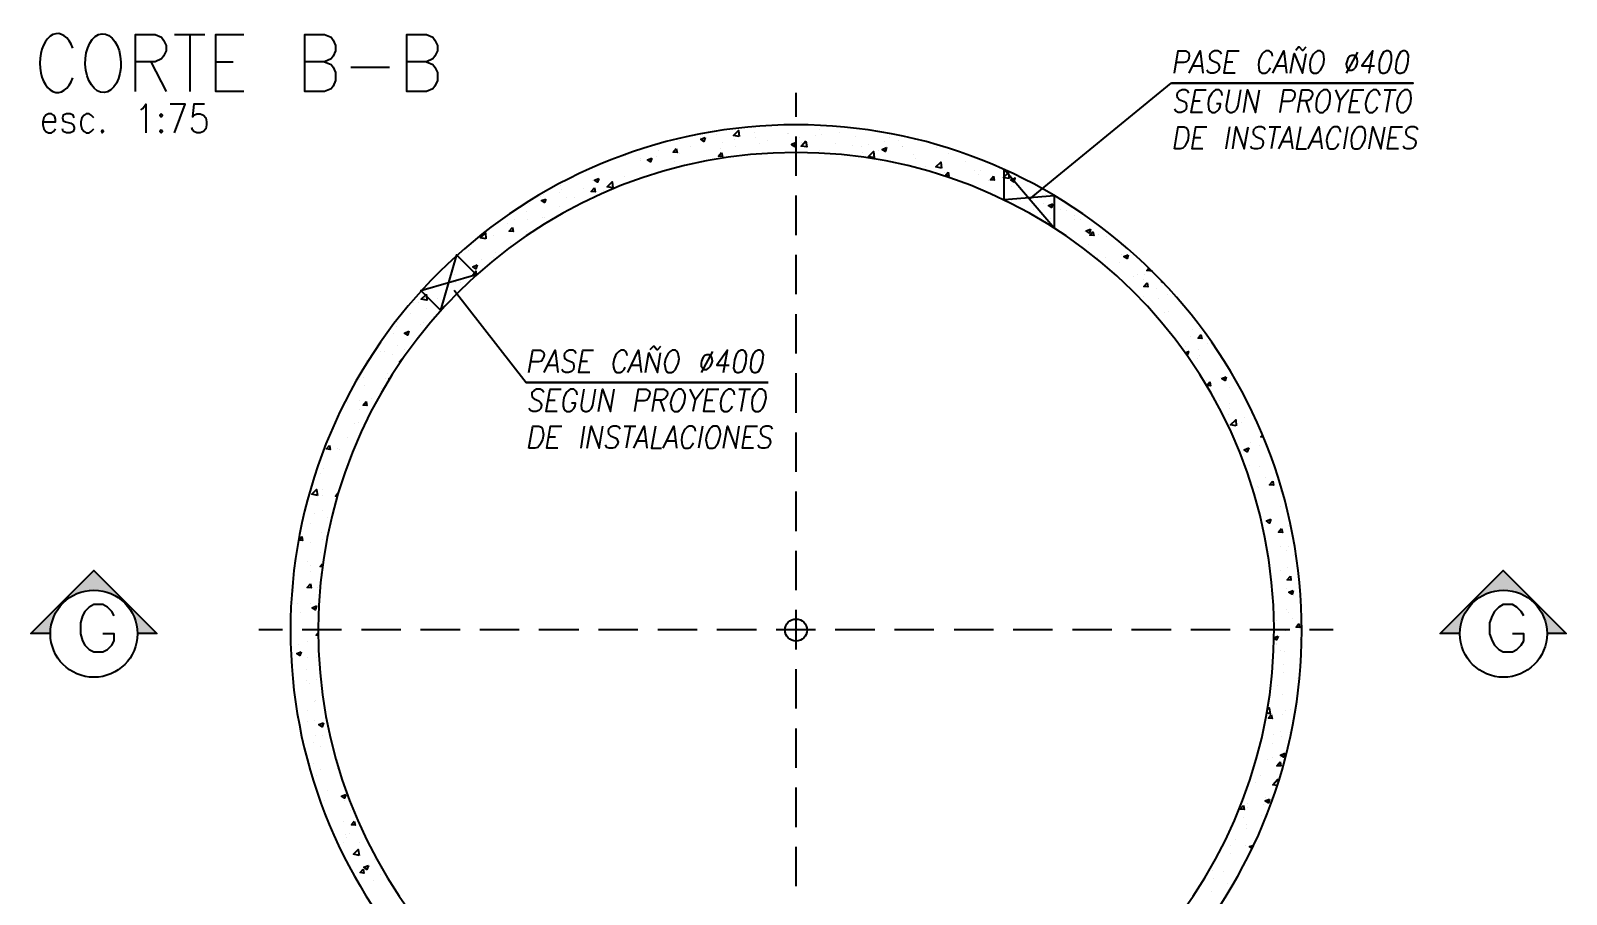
# Model space of a CAD drawing. Extents: x 93 to 1928, y 79 to 574.
# Drawn here: x 1224.5 to 1345.9, y 355.5 to 423.8 of the extents above; entities that cross this region are included whole.
import ezdxf

# ---------------------------------------------------------------- set-up
doc = ezdxf.new("R2010")
doc.units = 0
doc.header["$MEASUREMENT"] = 0
for name, color, linetype in [('Cotas', 1, 'Continuous'), ('PDF2_00-COTAS-PARCIALES', 4, 'Continuous'), ('PDF2_auxiliar', 1, 'Continuous'), ('PDF2_CORTES', 6, 'Continuous'), ('PDF2_HATCH', 1, 'Continuous'), ('PDF2_LINEAS-POS-ARMADURA', 3, 'Continuous')]:
    doc.layers.add(name, color=color, linetype=linetype)
doc.styles.add('ROMANS', font='ROMANS.SHX', dxfattribs={"width": 0.85})
doc.dimstyles.new('1.10', dxfattribs={"dimtxt": 3, "dimasz": 2.5, "dimexe": 0.18, "dimexo": 0.0625, "dimgap": 0.85, "dimtad": 1, "dimlfac": 0.1, "dimzin": 0, "dimdsep": 46, "dimtxsty": 'ROMANS', "dimblk": 'ARCHTICK', "dimcen": 0.09, "dimclrd": 256, "dimclre": 256, "dimclrt": 2, "dimadec": 0, "dimazin": 0, "dimtfac": 1, "dimtofl": 0, "dimtmove": 0, "dimatfit": 3, "dimfxl": 15, "dimfxlon": 1, "dimtolj": 1, "dimtzin": 0, "dimarcsym": 0})

# ---------------------------------------------------------------- blocks, each defined once
blk = doc.blocks.new('_ArchTick')
at = {"color": 0, "linetype": 'ByBlock', "const_width": 0.15}
blk.add_lwpolyline([(-0.5, -0.5), (0.5, 0.5)], dxfattribs=at)
blk = doc.blocks.new('*D86')
at = {"layer": 'Cotas', "lineweight": -2, "transparency": 16777216}
for p, q in [((1245.55, 340.35), (1245.49, 325.17)), ((1321.13, 340.03), (1321.06, 324.85)), ((1245.49, 325.35), (1321.06, 325.03))]:
    blk.add_line(p, q, dxfattribs=at)
at = {"layer": 'Defpoints', "color": 0, "transparency": 16777216}
for p in [(1245.7, 373.97), (1321.27, 373.65), (1321.06, 325.03)]:
    blk.add_point(p, dxfattribs=at)
at = {"layer": 'Cotas', "lineweight": -2, "transparency": 16777216, "xscale": 2.5, "yscale": 2.5, "zscale": 2.5}
for p, rotation in [((1245.49, 325.35), 179.7552936723058), ((1321.06, 325.03), 359.7552936723058)]:
    blk.add_blockref('_ArchTick', p, dxfattribs=dict(at, rotation=rotation))
at = {"layer": 'Cotas', "color": 2, "transparency": 16777216, "insert": (1283.29, 327.54), "char_height": 3, "attachment_point": 5, "rotation": 359.7553, "style": 'ROMANS'}
blk.add_mtext('\\A1;ØINT 7.56', dxfattribs=at)
blk = doc.blocks.new('*D87')
at = {"layer": 'Cotas', "lineweight": -2, "transparency": 16777216}
for p, q in [((1243.32, 332.36), (1243.25, 317.18)), ((1323.29, 332.01), (1323.23, 316.83)), ((1243.25, 317.36), (1323.23, 317.01))]:
    blk.add_line(p, q, dxfattribs=at)
at = {"layer": 'Defpoints', "color": 0, "transparency": 16777216}
for p in [(1243.5, 373.98), (1323.47, 373.64), (1323.23, 317.01)]:
    blk.add_point(p, dxfattribs=at)
at = {"layer": 'Cotas', "lineweight": -2, "transparency": 16777216, "xscale": 2.5, "yscale": 2.5, "zscale": 2.5}
for p, rotation in [((1243.25, 317.36), 179.7552936723055), ((1323.23, 317.01), 359.7552936723055)]:
    blk.add_blockref('_ArchTick', p, dxfattribs=dict(at, rotation=rotation))
at = {"layer": 'Cotas', "color": 2, "transparency": 16777216, "insert": (1283.25, 319.54), "char_height": 3, "attachment_point": 5, "rotation": 359.7553, "style": 'ROMANS'}
blk.add_mtext('\\A1;ØEXT 8.00', dxfattribs=at)

msp = doc.modelspace()

# ---------------------------------------------------------------- hatches: boundary and pattern name
at = {"layer": 'PDF2_00-COTAS-PARCIALES', "transparency": 33554559}
for points in [[(1231.027, 379.527), (1229.44, 381.083), (1224.455, 376.098), (1226.01, 376.098), (1226.074, 376.733), (1226.233, 377.336), (1226.518, 377.908), (1226.899, 378.416), (1227.376, 378.828), (1227.915, 379.178), (1228.519, 379.4), (1229.122, 379.527), (1229.757, 379.527), (1230.392, 379.4), (1230.964, 379.178), (1231.503, 378.828), (1231.98, 378.416), (1232.361, 377.908), (1232.647, 377.336), (1232.837, 376.733), (1232.869, 376.098), (1234.425, 376.098), (1233.821, 376.733), (1233.186, 377.336), (1232.615, 377.908), (1232.139, 378.416), (1231.694, 378.828), (1231.376, 379.178), (1231.122, 379.4)], [(1345.906, 376.098), (1340.921, 381.083), (1339.333, 379.527), (1339.238, 379.4), (1335.936, 376.098), (1337.492, 376.098), (1337.555, 376.733), (1337.714, 377.336), (1338, 377.908), (1338.381, 378.416), (1338.857, 378.828), (1339.397, 379.178), (1339.968, 379.4), (1340.603, 379.527), (1341.238, 379.527), (1341.873, 379.4), (1342.445, 379.178), (1342.985, 378.828), (1343.461, 378.416), (1343.842, 377.908), (1344.128, 377.336), (1344.287, 376.733), (1344.35, 376.098)]]:
    msp.add_hatch(color=256, dxfattribs=at).paths.add_polyline_path(points)

# ---------------------------------------------------------------- linework, layer by layer
at = {"layer": 'PDF2_00-COTAS-PARCIALES', "color": 7, "lineweight": 25}
for points in [[(1232.742, 418.995), (1232.742, 423.504), (1234.298, 423.504), (1234.806, 423.281), (1234.964, 423.059), (1235.155, 422.646), (1235.155, 422.202), (1234.964, 421.789), (1234.806, 421.567), (1234.298, 421.344), (1232.742, 421.344)], [(1235.822, 423.504), (1238.235, 423.504)], [(1237.028, 423.504), (1237.028, 418.995)], [(1241.315, 418.995), (1239.092, 418.995), (1239.092, 423.504), (1241.315, 423.504)], [(1247.697, 421.344), (1248.205, 421.122), (1248.364, 420.932), (1248.554, 420.487), (1248.554, 419.852), (1248.364, 419.408), (1248.205, 419.217), (1247.697, 418.995), (1246.141, 418.995), (1246.141, 423.504), (1247.697, 423.504), (1248.205, 423.281), (1248.364, 423.059), (1248.554, 422.646), (1248.554, 422.202), (1248.364, 421.789), (1248.205, 421.567), (1247.697, 421.344), (1246.141, 421.344)], [(1255.762, 421.344), (1256.27, 421.122), (1256.429, 420.932), (1256.619, 420.487), (1256.619, 419.852), (1256.429, 419.408), (1256.27, 419.217), (1255.762, 418.995), (1254.206, 418.995), (1254.206, 423.504), (1255.762, 423.504), (1256.27, 423.281), (1256.429, 423.059), (1256.619, 422.646), (1256.619, 422.202), (1256.429, 421.789), (1256.27, 421.567), (1255.762, 421.344), (1254.206, 421.344)], [(1233.948, 421.344), (1235.155, 418.995)], [(1239.092, 421.344), (1240.458, 421.344)], [(1249.761, 420.932), (1252.841, 420.932)]]:
    msp.add_lwpolyline(points, dxfattribs=at)
at = {"layer": 'PDF2_00-COTAS-PARCIALES', "lineweight": 25}
for points in [[(1233.155, 417.534), (1233.313, 417.661), (1233.567, 417.979), (1233.567, 415.724)], [(1235.822, 415.724), (1236.679, 417.979), (1235.472, 417.979)], [(1238.203, 417.979), (1237.346, 417.979), (1237.251, 416.994), (1237.346, 417.121), (1237.6, 417.217), (1237.854, 417.217), (1238.108, 417.121), (1238.298, 416.899), (1238.362, 416.582), (1238.362, 416.359), (1238.298, 416.042), (1238.108, 415.82), (1237.854, 415.724), (1237.6, 415.724), (1237.346, 415.82), (1237.251, 415.947), (1237.187, 416.137)], [(1225.407, 416.582), (1226.423, 416.582), (1226.423, 416.804), (1226.36, 416.994), (1226.264, 417.121), (1226.106, 417.217), (1225.852, 417.217), (1225.661, 417.121), (1225.502, 416.899), (1225.407, 416.582), (1225.407, 416.359), (1225.502, 416.042), (1225.661, 415.82), (1225.852, 415.724), (1226.106, 415.724), (1226.264, 415.82), (1226.423, 416.042)], [(1227.884, 416.899), (1227.82, 417.121), (1227.566, 417.217), (1227.28, 417.217), (1227.026, 417.121), (1226.963, 416.899), (1227.026, 416.677), (1227.217, 416.582), (1227.63, 416.486), (1227.82, 416.359), (1227.884, 416.137), (1227.884, 416.042), (1227.82, 415.82), (1227.566, 415.724), (1227.28, 415.724), (1227.026, 415.82), (1226.963, 416.042)], [(1229.44, 416.899), (1229.249, 417.121), (1229.09, 417.217), (1228.836, 417.217), (1228.678, 417.121), (1228.487, 416.899), (1228.424, 416.582), (1228.424, 416.359), (1228.487, 416.042), (1228.678, 415.82), (1228.836, 415.724), (1229.09, 415.724), (1229.249, 415.82), (1229.44, 416.042)], [(1226.01, 376.098), (1224.455, 376.098), (1229.44, 381.083), (1234.425, 376.098), (1232.869, 376.098)], [(1337.492, 376.098), (1335.936, 376.098), (1340.921, 381.083), (1345.906, 376.098), (1344.35, 376.098)]]:
    msp.add_lwpolyline(points, dxfattribs=at)
for points in [[(1234.774, 417.217), (1234.679, 417.121), (1234.774, 416.994), (1234.869, 417.121)], [(1230.106, 415.947), (1230.043, 415.82), (1230.106, 415.724), (1230.202, 415.82)], [(1234.774, 415.947), (1234.679, 415.82), (1234.774, 415.724), (1234.869, 415.82)]]:
    msp.add_lwpolyline(points, close=True, dxfattribs=at)
at = {"layer": 'PDF2_00-COTAS-PARCIALES', "color": 6, "lineweight": 25}
for points in [[(1231.059, 377.495), (1230.868, 377.844), (1230.519, 378.193), (1230.17, 378.384), (1229.44, 378.384), (1229.09, 378.193), (1228.741, 377.844), (1228.551, 377.495), (1228.392, 376.955), (1228.392, 376.066), (1228.551, 375.526), (1228.741, 375.177), (1229.09, 374.828), (1229.44, 374.637), (1230.17, 374.637), (1230.519, 374.828), (1230.868, 375.177), (1231.059, 375.526), (1231.059, 376.066), (1230.17, 376.066)], [(1342.54, 377.495), (1342.35, 377.844), (1342, 378.193), (1341.651, 378.384), (1340.921, 378.384), (1340.572, 378.193), (1340.222, 377.844), (1340.032, 377.495), (1339.841, 376.955), (1339.841, 376.066), (1340.032, 375.526), (1340.222, 375.177), (1340.572, 374.828), (1340.921, 374.637), (1341.651, 374.637), (1342, 374.828), (1342.35, 375.177), (1342.54, 375.526), (1342.54, 376.066), (1341.651, 376.066)]]:
    msp.add_lwpolyline(points, dxfattribs=at)
at = {"layer": 'PDF2_00-COTAS-PARCIALES', "lineweight": 25}
for centre in [(1229.455, 376.082), (1340.937, 376.082)]:
    msp.add_circle(centre, 3.445, dxfattribs=at)
at = {"layer": 'PDF2_00-COTAS-PARCIALES', "color": 7, "lineweight": 25}
for centre, major_axis, ratio, start_param, end_param in [((1226.578, 421.245), (0.005, 2.332), 0.600742, 5.2437738, 10.4710899), ((1230.179, 421.238), (-0.045, 2.33), 0.603872, 0.2254441, 6.5086294)]:
    msp.add_ellipse(centre, major_axis=major_axis, ratio=ratio, start_param=start_param, end_param=end_param, dxfattribs=at)
at = {"layer": 'PDF2_auxiliar', "lineweight": 25}
for points in [[(1303.454, 410.485), (1314.662, 419.662), (1333.808, 419.662), (1314.694, 419.662)], [(1284.974, 418.899), (1284.974, 416.994)], [(1284.974, 415.439), (1284.974, 412.327)], [(1284.974, 410.771), (1284.974, 407.628)], [(1284.974, 406.072), (1284.974, 402.96)], [(1257.953, 403.277), (1263.636, 395.975)], [(1284.974, 401.372), (1284.974, 398.261)], [(1282.783, 395.975), (1263.636, 395.975), (1282.783, 395.975)], [(1284.974, 396.705), (1284.974, 393.561)], [(1284.974, 392.006), (1284.974, 388.894)], [(1284.974, 387.338), (1284.974, 384.195)], [(1284.974, 382.639), (1284.974, 379.527)], [(1284.974, 377.971), (1284.974, 374.828)], [(1244.363, 376.384), (1242.49, 376.384)], [(1249.031, 376.384), (1245.919, 376.384)], [(1253.73, 376.384), (1250.618, 376.384)], [(1258.429, 376.384), (1255.286, 376.384)], [(1263.097, 376.384), (1259.985, 376.384)], [(1267.796, 376.384), (1264.653, 376.384)], [(1272.464, 376.384), (1269.352, 376.384)], [(1277.163, 376.384), (1274.051, 376.384)], [(1281.862, 376.384), (1278.719, 376.384)], [(1286.53, 376.384), (1283.418, 376.384)], [(1291.229, 376.384), (1288.086, 376.384)], [(1295.897, 376.384), (1292.785, 376.384)], [(1300.596, 376.384), (1297.484, 376.384)], [(1305.263, 376.384), (1302.152, 376.384)], [(1309.963, 376.384), (1306.851, 376.384)], [(1314.662, 376.384), (1311.519, 376.384)], [(1319.33, 376.384), (1316.218, 376.384)], [(1324.029, 376.384), (1320.885, 376.384)], [(1327.458, 376.384), (1325.585, 376.384)], [(1284.974, 373.272), (1284.974, 370.16)], [(1284.974, 368.573), (1284.974, 365.461)], [(1284.974, 363.905), (1284.974, 360.762)], [(1284.974, 359.206), (1284.974, 356.094)]]:
    msp.add_lwpolyline(points, dxfattribs=at)
for points in [[(1305.422, 408.167), (1305.422, 410.739), (1301.453, 410.422), (1301.453, 412.835)], [(1256.873, 401.69), (1255.317, 403.246), (1259.699, 404.516), (1258.143, 406.072)]]:
    msp.add_lwpolyline(points, close=True, dxfattribs=at)
msp.add_circle((1284.99, 376.368), 0.873, dxfattribs=at)
at = {"layer": 'PDF2_CORTES', "lineweight": 25}
for radius, start, end in [(39.992, 280.80505, 259.19495), (37.801, 281.44226, 258.55774)]:
    msp.add_arc((1284.99, 376.368), radius, start, end, dxfattribs=at)
at = {"layer": 'PDF2_HATCH', "lineweight": 25}
for points in [[(1278.687, 415.597), (1278.687, 415.597)], [(1279.036, 415.883), (1279.036, 415.883)], [(1281.608, 416.105), (1281.608, 416.105)], [(1281.703, 415.788), (1281.703, 415.788)], [(1284.339, 415.693), (1284.339, 415.693)], [(1284.371, 415.661), (1284.371, 415.661)], [(1286.498, 415.502), (1286.498, 415.502)], [(1286.879, 416.01), (1286.879, 416.01)], [(1287.038, 415.566), (1287.038, 415.566)], [(1288.403, 415.756), (1288.403, 415.756)], [(1289.705, 415.439), (1289.705, 415.439)], [(1274.083, 414.295), (1274.083, 414.295)], [(1275.766, 415.089), (1275.766, 415.089)], [(1276.655, 414.645), (1276.655, 414.645)], [(1277.417, 415.343), (1277.417, 415.343)], [(1278.973, 414.486), (1278.973, 414.486)], [(1279.195, 414.962), (1279.195, 414.962)], [(1280.084, 415.216), (1280.084, 415.216)], [(1280.211, 414.676), (1280.211, 414.676)], [(1281.767, 415.343), (1281.767, 415.343)], [(1282.116, 414.899), (1282.116, 414.899)], [(1282.751, 415.121), (1282.751, 415.121)], [(1285.26, 415.343), (1285.26, 415.343)], [(1285.768, 415.057), (1285.831, 414.613), (1285.387, 414.676), (1285.768, 415.089)], [(1285.418, 414.994), (1285.418, 414.994)], [(1286.815, 414.327), (1286.815, 414.327)], [(1288.086, 414.899), (1288.086, 414.899)], [(1289.419, 414.708), (1289.419, 414.708)], [(1290.149, 414.613), (1290.149, 414.613)], [(1290.245, 414.2), (1290.245, 414.2)], [(1290.753, 414.772), (1290.753, 414.772)], [(1291.515, 414.359), (1291.515, 414.359)], [(1291.959, 415.057), (1291.959, 415.057)], [(1292.372, 415.343), (1292.372, 415.343)], [(1293.071, 415.121), (1293.071, 415.121)], [(1293.388, 414.613), (1293.388, 414.613)], [(1293.42, 414.645), (1293.42, 414.645)], [(1296.087, 414.549), (1296.087, 414.549)], [(1269.511, 413.248), (1269.511, 413.248)], [(1271.511, 413.914), (1271.511, 413.914)], [(1272.654, 413.66), (1272.654, 413.66)], [(1272.686, 413.565), (1272.686, 413.565)], [(1273.924, 413.819), (1273.924, 413.819)], [(1275.353, 413.47), (1275.353, 413.47)], [(1275.798, 414.073), (1275.798, 414.073)], [(1287.228, 414.137), (1287.228, 414.137)], [(1294.245, 414.041), (1294.245, 414.041)], [(1294.436, 413.724), (1294.436, 413.724)], [(1295.23, 413.057), (1295.23, 413.057)], [(1296.5, 413.216), (1296.5, 413.216)], [(1297.04, 414.105), (1297.04, 414.105)], [(1298.373, 413.47), (1298.373, 413.47)], [(1268.907, 411.914), (1268.907, 411.914)], [(1271.447, 412.232), (1271.447, 412.232)], [(1274.019, 412.613), (1274.019, 412.613)], [(1296.722, 412.549), (1296.722, 412.549)], [(1296.976, 412.422), (1296.976, 412.422)], [(1299.072, 412.771), (1299.072, 412.771)], [(1299.389, 412.454), (1299.389, 412.454)], [(1299.548, 412.771), (1299.548, 412.771)], [(1300.215, 411.914), (1300.215, 411.914)], [(1301.485, 412.073), (1301.485, 412.073)], [(1302.056, 412.327), (1302.056, 412.327)], [(1264.78, 410.676), (1264.78, 410.676)], [(1265.034, 410.866), (1265.034, 410.866)], [(1266.304, 411.025), (1266.304, 411.025)], [(1266.335, 411.565), (1266.335, 411.565)], [(1266.399, 411.247), (1266.399, 411.247)], [(1266.812, 410.612), (1266.812, 410.612)], [(1267.447, 410.58), (1267.447, 410.58)], [(1268.177, 411.279), (1268.177, 411.279)], [(1269.066, 411.12), (1269.066, 411.12)], [(1269.733, 411.12), (1269.733, 411.12)], [(1271.352, 411.692), (1271.352, 411.692)], [(1301.993, 411.438), (1301.993, 411.438)], [(1304.692, 410.803), (1304.692, 410.803)], [(1305.2, 410.771), (1305.2, 410.771)], [(1263.7, 409.533), (1263.7, 409.533)], [(1263.922, 410.104), (1263.922, 410.104)], [(1266.272, 409.914), (1266.272, 409.914)], [(1301.802, 410.295), (1301.802, 410.295)], [(1302.056, 410.358), (1302.056, 410.358)], [(1303.739, 409.66), (1303.739, 409.66)], [(1304.533, 410.136), (1304.533, 410.136)], [(1305.898, 409.691), (1305.898, 409.691)], [(1306.406, 409.564), (1306.406, 409.564)], [(1262.176, 408.517), (1262.176, 408.517)], [(1262.716, 408.834), (1262.716, 408.834)], [(1263.732, 408.898), (1263.732, 408.898)], [(1264.97, 409.056), (1264.97, 409.056)], [(1265.097, 409.025), (1265.097, 409.025)], [(1304.787, 408.993), (1304.787, 408.993)], [(1305.136, 408.961), (1305.136, 408.961)], [(1307.041, 409.215), (1307.041, 409.215)], [(1307.041, 408.834), (1307.041, 408.834)], [(1307.454, 408.898), (1307.454, 408.898)], [(1261.096, 407.564), (1261.096, 407.564)], [(1262.398, 406.929), (1262.398, 406.929)], [(1263.636, 407.882), (1263.636, 407.882)], [(1306.978, 407.183), (1306.978, 407.183)], [(1307.804, 407.945), (1307.804, 407.945)], [(1308.089, 406.897), (1308.089, 406.897)], [(1308.883, 407.659), (1308.883, 407.659)], [(1309.518, 407.501), (1309.518, 407.501)], [(1258.27, 405.786), (1258.27, 405.786)], [(1259.096, 406.389), (1259.096, 406.389)], [(1259.255, 406.516), (1259.255, 406.516)], [(1260.144, 405.722), (1260.144, 405.722)], [(1261.033, 405.881), (1261.033, 405.881)], [(1261.192, 406.262), (1261.192, 406.262)], [(1261.763, 406.262), (1261.763, 406.262)], [(1308.82, 405.849), (1308.82, 405.849)], [(1309.455, 405.818), (1309.455, 405.818)], [(1310.693, 406.103), (1310.693, 406.103)], [(1310.756, 406.802), (1310.756, 406.802)], [(1257.953, 404.548), (1257.953, 404.548)], [(1258.461, 405.532), (1258.461, 405.532)], [(1259.667, 404.484), (1259.604, 404.484), (1259.413, 404.484), (1259.572, 404.675), (1259.667, 404.77), (1259.699, 404.516)], [(1310.534, 405.468), (1310.534, 405.468)], [(1311.995, 404.548), (1311.995, 404.548)], [(1312.566, 404.548), (1312.566, 404.548)], [(1313.17, 404.77), (1312.725, 404.833), (1312.884, 405.024)], [(1255.444, 403.373), (1255.476, 403.341), (1255.508, 403.404)], [(1255.826, 403.5), (1255.826, 403.5)], [(1258.08, 403.849), (1258.08, 403.849)], [(1258.429, 403.881), (1258.429, 403.881)], [(1311.709, 404.357), (1311.709, 404.357)], [(1312.439, 404.135), (1312.439, 404.135)], [(1313.519, 403.436), (1313.519, 403.436)], [(1314.059, 403.849), (1313.9, 403.944), (1313.963, 403.944)], [(1254.746, 402.325), (1254.746, 402.325)], [(1255.159, 402.293), (1255.159, 402.293)], [(1255.73, 402.96), (1255.762, 402.801), (1255.794, 402.484), (1255.349, 402.547), (1255.698, 402.896), (1255.762, 402.96)], [(1256.619, 402.579), (1256.619, 402.579)], [(1312.471, 402.738), (1312.471, 402.738)], [(1313.614, 402.611), (1313.614, 402.611)], [(1314.376, 402.96), (1314.376, 402.96)], [(1314.503, 403.214), (1314.503, 403.214)], [(1254.46, 401.404), (1254.46, 401.404)], [(1255.762, 401.817), (1255.762, 401.817)], [(1256.334, 401.182), (1256.334, 401.182)], [(1314.122, 401.468), (1314.122, 401.468)], [(1314.44, 401.563), (1314.44, 401.563)], [(1253.158, 399.848), (1253.158, 399.848)], [(1253.412, 400.356), (1253.412, 400.356)], [(1253.444, 400.706), (1253.444, 400.706)], [(1255.317, 400.579), (1255.317, 400.579)], [(1255.508, 400.737), (1255.508, 400.737)], [(1316.154, 399.626), (1316.154, 399.626)], [(1316.345, 400.134), (1316.345, 400.134)], [(1316.885, 400.229), (1316.885, 400.229)], [(1252.111, 398.388), (1252.111, 398.388)], [(1252.428, 398.451), (1252.428, 398.451)], [(1253.444, 398.864), (1253.444, 398.864)], [(1253.984, 398.61), (1253.984, 398.61)], [(1315.742, 398.324), (1316.027, 398.419), (1315.932, 398.134), (1315.837, 398.197)], [(1315.805, 398.8), (1315.805, 398.8)], [(1316.821, 398.546), (1316.821, 398.546)], [(1317.551, 399.054), (1317.551, 399.054)], [(1251.063, 397.626), (1251.126, 397.594), (1251.126, 397.689)], [(1253.095, 398.197), (1253.095, 398.197)], [(1253.698, 397.594), (1253.635, 397.594), (1253.889, 397.88)], [(1253.889, 397.88), (1253.889, 397.88)], [(1316.726, 397.88), (1316.726, 397.88)], [(1316.885, 398.134), (1316.885, 398.134)], [(1250.491, 396.165), (1250.491, 396.165)], [(1250.777, 396.387), (1250.777, 396.387)], [(1252.492, 396.292), (1252.492, 396.292)], [(1252.682, 396.641), (1252.682, 396.641)], [(1252.809, 396.26), (1252.777, 396.26), (1252.841, 396.292)], [(1316.758, 396.895), (1316.758, 396.895)], [(1317.488, 396.133), (1317.488, 396.133)], [(1318.567, 396.324), (1318.567, 396.324)], [(1250.872, 395.752), (1250.872, 395.752)], [(1252.206, 395.466), (1252.206, 395.466)], [(1319.298, 395.594), (1319.298, 395.594)], [(1320.409, 394.768), (1320.409, 394.768)], [(1249.475, 394.419), (1249.475, 394.419)], [(1250.428, 394.514), (1250.428, 394.514)], [(1250.491, 393.847), (1250.491, 393.847)], [(1251.38, 394.673), (1251.38, 394.673)], [(1318.504, 394.514), (1318.504, 394.514)], [(1319.234, 394.292), (1319.234, 394.292)], [(1319.234, 393.942), (1319.234, 393.942)], [(1250.047, 392.704), (1250.047, 392.704)], [(1250.364, 392.831), (1250.364, 392.831)], [(1319.107, 392.799), (1319.107, 392.799)], [(1319.202, 393.466), (1319.202, 393.466)], [(1320.25, 392.799), (1320.25, 392.799)], [(1320.441, 393.212), (1320.441, 393.212)], [(1249.507, 391.625), (1249.507, 391.625)], [(1320.949, 391.243), (1320.949, 391.243)], [(1321.933, 391.625), (1321.743, 391.656), (1321.87, 391.783)], [(1247.697, 390.799), (1247.697, 390.799)], [(1248.745, 390.735), (1248.745, 390.735)], [(1248.904, 390.64), (1248.904, 390.64)], [(1320.854, 390.831), (1320.854, 390.831)], [(1321.679, 390.958), (1321.679, 390.958)], [(1247.411, 388.767), (1247.411, 388.767)], [(1247.633, 389.148), (1247.633, 389.148)], [(1320.885, 389.434), (1320.885, 389.434)], [(1321.616, 389.307), (1321.616, 389.307)], [(1247.57, 387.465), (1247.57, 387.465)], [(1321.457, 387.719), (1321.457, 387.719)], [(1321.584, 387.624), (1321.584, 387.624)], [(1322.155, 388.481), (1322.155, 388.481)], [(1322.568, 388.164), (1322.568, 388.164)], [(1247.57, 387.02), (1247.57, 387.02)], [(1248.681, 386.925), (1248.554, 386.957), (1248.745, 387.211)], [(1323.33, 387.37), (1323.33, 387.37)], [(1246.935, 385.56), (1246.935, 385.56)], [(1247.506, 385.814), (1247.506, 385.814)], [(1247.951, 385.242), (1247.951, 385.242)], [(1322.346, 385.115), (1322.346, 385.115)], [(1323.299, 386.163), (1323.299, 386.163)], [(1246.554, 384.766), (1246.554, 384.766)], [(1247.475, 384.131), (1247.475, 384.131)], [(1321.965, 384.195), (1321.965, 384.195)], [(1323.235, 384.353), (1323.235, 384.353)], [(1323.965, 384.639), (1323.965, 384.639)], [(1246.617, 383.274), (1246.617, 383.274)], [(1247.538, 383.559), (1247.538, 383.559)], [(1323.267, 382.956), (1323.267, 382.956)], [(1323.807, 382.639), (1323.807, 382.639)], [(1323.902, 382.956), (1323.902, 382.956)], [(1246.363, 381.781), (1246.363, 381.781)], [(1246.554, 381.464), (1246.554, 381.464)], [(1247.506, 381.369), (1247.348, 381.4), (1247.538, 381.623)], [(1247.411, 382.48), (1247.411, 382.48)], [(1324.315, 382.289), (1324.315, 382.289)], [(1245.316, 381.305), (1245.316, 381.305)], [(1246.586, 381.019), (1246.586, 381.019)], [(1247.348, 380.829), (1247.348, 380.829)], [(1323.33, 381.051), (1323.33, 381.051)], [(1323.838, 381.305), (1323.838, 381.305)], [(1245.252, 379.495), (1245.252, 379.495)], [(1247.157, 379.749), (1247.157, 379.749)], [(1247.284, 379.146), (1247.284, 379.146)], [(1323.807, 379.622), (1323.807, 379.622)], [(1324.346, 379.114), (1324.346, 379.114)], [(1245.57, 378.479), (1245.57, 378.479)], [(1245.824, 377.749), (1245.824, 377.749)], [(1246.554, 378.447), (1246.554, 378.447)], [(1323.743, 377.971), (1323.743, 377.971)], [(1323.965, 377.749), (1323.965, 377.749)], [(1323.013, 377.146), (1323.013, 377.146)], [(1324.283, 377.304), (1324.283, 377.304)], [(1246.332, 375.463), (1246.332, 375.463)], [(1247.189, 375.971), (1247.03, 375.971), (1247.189, 376.161)], [(1247.157, 375.812), (1247.157, 375.812)], [(1322.949, 375.336), (1322.949, 375.336)], [(1323.68, 376.32), (1323.68, 376.32)], [(1324.854, 375.59), (1324.854, 375.59)], [(1245.665, 375.24), (1245.665, 375.24)], [(1246.363, 374.224), (1246.363, 374.224)], [(1247.094, 374.161), (1247.094, 374.161)], [(1322.949, 375.209), (1322.949, 375.209)], [(1323.299, 374.732), (1323.299, 374.732)], [(1323.616, 374.637), (1323.616, 374.637)], [(1246.268, 373.272), (1246.268, 373.272)], [(1323.521, 373.621), (1323.521, 373.621)], [(1323.553, 372.986), (1323.553, 372.986)], [(1246.3, 372.415), (1246.3, 372.415)], [(1246.522, 372.129), (1246.522, 372.129)], [(1247.03, 372.478), (1247.03, 372.478)], [(1323.044, 371.97), (1323.044, 371.97)], [(1324.664, 372.542), (1324.664, 372.542)], [(1246.871, 370.7), (1246.871, 370.7)], [(1246.967, 370.827), (1246.967, 370.827)], [(1323.489, 371.303), (1323.489, 371.303)], [(1246.363, 370.033), (1246.363, 370.033)], [(1322.219, 370.033), (1322.409, 370.224), (1322.473, 369.747), (1322.187, 369.811)], [(1323.426, 369.652), (1323.426, 369.652)], [(1323.68, 370.001), (1323.68, 370.001)], [(1324.061, 370.065), (1324.061, 370.065)], [(1246.332, 369.144), (1246.332, 369.144)], [(1246.903, 369.176), (1246.903, 369.176)], [(1246.967, 368.065), (1246.967, 368.065)], [(1247.538, 368.033), (1247.538, 368.033)], [(1322.759, 368.096), (1322.759, 368.096)], [(1323.299, 368.382), (1323.299, 368.382)], [(1323.997, 368.287), (1323.997, 368.287)], [(1246.84, 367.493), (1246.84, 367.493)], [(1247.411, 367.175), (1247.411, 367.175)], [(1322.695, 367.429), (1322.695, 367.429)], [(1323.362, 367.969), (1323.362, 367.969)], [(1246.522, 365.778), (1246.522, 365.778)], [(1246.808, 365.842), (1246.808, 365.842)], [(1321.425, 366.128), (1321.425, 366.128)], [(1322.282, 366.128), (1322.282, 366.128)], [(1322.695, 366.286), (1322.695, 366.286)], [(1323.299, 366.318), (1323.299, 366.318)], [(1323.743, 366.763), (1323.743, 366.763)], [(1247.062, 364.826), (1247.062, 364.826)], [(1247.348, 365.366), (1247.348, 365.366)], [(1248.681, 365.397), (1248.681, 365.397)], [(1321.711, 364.889), (1321.711, 364.889)], [(1323.013, 364.064), (1322.695, 364.127), (1323.076, 364.54), (1323.108, 364.35)], [(1247.919, 363.651), (1247.919, 363.651)], [(1249.221, 363.302), (1249.221, 363.302)], [(1321.362, 364.318), (1321.362, 364.318)], [(1322.092, 363.143), (1322.092, 363.143)], [(1247.697, 362.857), (1247.697, 362.857)], [(1249.253, 362.889), (1249.253, 362.889)], [(1249.761, 362.095), (1249.761, 362.095)], [(1320.663, 362.667), (1320.663, 362.667)], [(1320.727, 362.349), (1320.727, 362.349)], [(1321.933, 362.603), (1321.933, 362.603)], [(1249.221, 361.206), (1249.221, 361.206)], [(1320.377, 361.555), (1320.377, 361.555)], [(1320.6, 361.016), (1320.6, 361.016)], [(1321.774, 361.682), (1321.774, 361.682)], [(1249.158, 359.555), (1249.158, 359.555)], [(1249.38, 360.19), (1249.38, 360.19)], [(1249.412, 359.968), (1249.412, 359.968)], [(1249.697, 360.285), (1249.697, 360.285)], [(1250.428, 359.523), (1250.428, 359.523)], [(1319.742, 359.809), (1319.742, 359.809)], [(1320.631, 360.635), (1320.631, 360.635)], [(1250.269, 358.571), (1250.269, 358.571)], [(1319.33, 358.666), (1319.33, 358.666)], [(1319.361, 359.301), (1319.361, 359.301)], [(1320.536, 359.333), (1320.536, 359.333)], [(1321.044, 359.11), (1320.854, 359.237), (1321.139, 359.333)], [(1251.063, 357.523), (1251.063, 357.523)], [(1251.666, 358.253), (1251.666, 358.253)], [(1252.142, 357.491), (1252.142, 357.491)], [(1317.901, 357.332), (1317.901, 357.332)], [(1318.758, 357.237), (1318.758, 357.237)], [(1251.602, 356.57), (1251.602, 356.57)], [(1252.111, 357.015), (1252.111, 357.015)], [(1317.996, 356.697), (1317.996, 356.697)], [(1319.139, 356.316), (1319.139, 356.316)], [(1317.837, 355.649), (1317.837, 355.649)]]:
    msp.add_lwpolyline(points, dxfattribs=at)
for points in [[(1280.497, 415.439), (1280.052, 415.502), (1280.433, 415.915)], [(1275.512, 414.486), (1275.575, 414.168), (1275.258, 414.2)], [(1277.798, 415.343), (1277.703, 415.026), (1277.449, 415.216)], [(1279.1, 414.168), (1279.163, 413.851), (1278.846, 413.883)], [(1284.879, 414.645), (1284.974, 414.93), (1284.625, 414.803)], [(1291.165, 413.756), (1290.721, 413.851), (1291.102, 414.232)], [(1292.15, 414.549), (1292.055, 414.232), (1291.801, 414.391)], [(1273.575, 413.724), (1273.48, 413.438), (1273.226, 413.597)], [(1296.5, 412.93), (1296.055, 413.025), (1296.436, 413.406)], [(1269.384, 412.105), (1269.288, 411.819), (1269.034, 411.978)], [(1270.495, 411.374), (1270.05, 411.438), (1270.431, 411.851)], [(1297.008, 412.613), (1297.071, 412.295), (1296.786, 412.327)], [(1300.596, 412.295), (1300.659, 411.978), (1300.374, 412.009)], [(1301.834, 412.105), (1301.453, 412.168), (1301.39, 412.2), (1301.453, 412.232), (1301.707, 412.517), (1301.771, 412.581), (1301.802, 412.422)], [(1302.215, 411.819), (1302.247, 411.882), (1302.31, 412.136), (1302.12, 412.041), (1301.961, 411.978)], [(1269.034, 411.374), (1269.098, 411.057), (1268.78, 411.088)], [(1265.192, 410.485), (1265.097, 410.199), (1264.843, 410.358)], [(1305.295, 410.104), (1305.2, 409.818), (1304.946, 409.977)], [(1262.557, 408.231), (1262.62, 407.913), (1262.303, 407.945)], [(1308.28, 408.104), (1308.185, 407.786), (1307.931, 407.977)], [(1260.461, 407.342), (1260.017, 407.405), (1260.43, 407.818)], [(1308.47, 407.913), (1308.534, 407.596), (1308.216, 407.628)], [(1311.264, 406.072), (1311.169, 405.786), (1310.915, 405.945)], [(1259.763, 405.278), (1259.667, 404.96), (1259.413, 405.119)], [(1312.757, 403.849), (1312.82, 403.532), (1312.503, 403.563)], [(1254.365, 400.039), (1254.27, 399.721), (1254.016, 399.88)], [(1317.012, 399.753), (1317.075, 399.435), (1316.789, 399.467)], [(1317.71, 396.006), (1317.774, 395.689), (1317.488, 395.721)], [(1319.012, 396.419), (1318.917, 396.133), (1318.663, 396.292)], [(1250.999, 394.45), (1251.031, 394.133), (1250.745, 394.165)], [(1319.806, 392.545), (1319.361, 392.609), (1319.774, 393.022)], [(1248.078, 390.989), (1248.142, 390.672), (1247.856, 390.704)], [(1320.79, 390.799), (1320.663, 390.481), (1320.441, 390.64)], [(1247.125, 387.02), (1246.681, 387.116), (1247.062, 387.497)], [(1322.695, 388.164), (1322.759, 387.846), (1322.441, 387.878)], [(1322.536, 385.147), (1322.441, 384.83), (1322.187, 385.02)], [(1323.394, 384.417), (1323.457, 384.099), (1323.14, 384.131)], [(1245.887, 383.782), (1245.951, 383.464), (1245.665, 383.496)], [(1324.092, 380.638), (1324.124, 380.321), (1323.838, 380.353)], [(1246.586, 380.035), (1246.649, 379.718), (1246.332, 379.749)], [(1324.315, 379.495), (1324.219, 379.209), (1323.965, 379.368)], [(1247.062, 378.289), (1246.967, 377.971), (1246.713, 378.13)], [(1324.759, 376.892), (1324.823, 376.574), (1324.537, 376.606)], [(1323.108, 375.876), (1322.981, 375.59), (1322.759, 375.749)], [(1245.855, 374.637), (1245.728, 374.351), (1245.506, 374.51)], [(1322.568, 369.684), (1322.632, 369.366), (1322.346, 369.398)], [(1247.602, 369.017), (1247.506, 368.7), (1247.252, 368.89)], [(1323.267, 365.937), (1323.33, 365.62), (1323.013, 365.62)], [(1323.648, 366.636), (1323.553, 366.318), (1323.299, 366.477)], [(1249.38, 363.365), (1249.285, 363.079), (1249.031, 363.238)], [(1320.377, 362.476), (1320.441, 362.159), (1320.123, 362.19)], [(1322.441, 362.984), (1322.346, 362.698), (1322.092, 362.857)], [(1250.047, 361.238), (1250.11, 360.92), (1249.824, 360.952)], [(1250.428, 358.539), (1249.983, 358.634), (1250.364, 359.015)], [(1250.745, 357.459), (1250.809, 357.142), (1250.523, 357.174)], [(1251.158, 357.745), (1251.031, 357.428), (1250.809, 357.618)]]:
    msp.add_lwpolyline(points, close=True, dxfattribs=at)
at = {"layer": 'PDF2_LINEAS-POS-ARMADURA', "lineweight": 25}
for points in [[(1314.916, 420.455), (1315.202, 422.202), (1315.805, 422.202), (1315.996, 422.106), (1316.059, 422.011), (1316.091, 421.852), (1316.059, 421.598), (1315.964, 421.44), (1315.869, 421.344), (1315.646, 421.281), (1315.043, 421.281)], [(1316.091, 420.455), (1316.948, 422.202), (1317.17, 420.455)], [(1318.631, 421.948), (1318.536, 422.106), (1318.345, 422.202), (1318.091, 422.202), (1317.869, 422.106), (1317.71, 421.948), (1317.678, 421.789), (1317.71, 421.598), (1317.774, 421.535), (1317.869, 421.44), (1318.25, 421.281), (1318.377, 421.186), (1318.409, 421.122), (1318.472, 420.932), (1318.409, 420.678), (1318.25, 420.519), (1318.028, 420.455), (1317.774, 420.455), (1317.583, 420.519), (1317.488, 420.678)], [(1319.711, 420.455), (1318.853, 420.455), (1319.139, 422.202), (1320.028, 422.202)], [(1322.663, 421.789), (1322.632, 421.948), (1322.536, 422.106), (1322.409, 422.202), (1322.155, 422.202), (1321.997, 422.106), (1321.838, 421.948), (1321.743, 421.789), (1321.616, 421.535), (1321.552, 421.122), (1321.584, 420.868), (1321.616, 420.678), (1321.711, 420.519), (1321.838, 420.455), (1322.092, 420.455), (1322.251, 420.519), (1322.409, 420.678), (1322.505, 420.868)], [(1322.695, 420.455), (1323.553, 422.202), (1323.775, 420.455)], [(1324.092, 420.455), (1324.378, 422.011), (1325.045, 420.455), (1325.331, 422.011)], [(1324.505, 422.265), (1324.727, 422.519), (1324.791, 422.519), (1325.013, 422.265), (1325.108, 422.265), (1325.331, 422.519)], [(1329.395, 422.106), (1328.506, 420.455)], [(1330.316, 420.455), (1330.601, 422.202), (1329.744, 421.027), (1330.728, 421.027)], [(1316.408, 421.027), (1317.075, 421.027)], [(1319.012, 421.344), (1319.52, 421.344)], [(1323.013, 421.027), (1323.68, 421.027)], [(1316.059, 418.868), (1315.964, 419.026), (1315.773, 419.122), (1315.519, 419.122), (1315.297, 419.026), (1315.138, 418.868), (1315.106, 418.677), (1315.138, 418.518), (1315.202, 418.455), (1315.297, 418.36), (1315.678, 418.201), (1315.805, 418.106), (1315.837, 418.01), (1315.869, 417.852), (1315.837, 417.598), (1315.678, 417.439), (1315.456, 417.344), (1315.202, 417.344), (1315.011, 417.439), (1314.916, 417.598)], [(1317.139, 417.344), (1316.25, 417.344), (1316.567, 419.122), (1317.424, 419.122)], [(1318.694, 418.677), (1318.663, 418.868), (1318.567, 419.026), (1318.44, 419.122), (1318.155, 419.122), (1318.028, 419.026), (1317.869, 418.868), (1317.774, 418.677), (1317.647, 418.455), (1317.583, 418.01), (1317.615, 417.788), (1317.647, 417.598), (1317.742, 417.439), (1317.869, 417.344), (1318.123, 417.344), (1318.282, 417.439), (1318.44, 417.598), (1318.536, 417.788), (1318.567, 418.01), (1318.25, 418.01)], [(1319.234, 419.122), (1319.012, 417.852), (1319.044, 417.598), (1319.139, 417.439), (1319.33, 417.344), (1319.457, 417.344), (1319.679, 417.439), (1319.838, 417.598), (1319.965, 417.852), (1320.155, 419.122)], [(1320.409, 417.344), (1320.695, 419.122), (1321.33, 417.344), (1321.647, 419.122)], [(1323.267, 417.344), (1323.553, 419.122), (1324.156, 419.122), (1324.346, 419.026), (1324.41, 418.931), (1324.442, 418.772), (1324.41, 418.518), (1324.315, 418.36), (1324.219, 418.264), (1323.997, 418.201), (1323.394, 418.201)], [(1324.664, 417.344), (1324.981, 419.122), (1325.553, 419.122), (1325.743, 419.026), (1325.807, 418.931), (1325.839, 418.772), (1325.807, 418.614), (1325.712, 418.455), (1325.648, 418.36), (1325.426, 418.264), (1324.823, 418.264)], [(1327.649, 419.122), (1328.03, 418.264), (1327.871, 417.344)], [(1328.696, 419.122), (1328.03, 418.264)], [(1329.585, 417.344), (1328.728, 417.344), (1329.046, 419.122), (1329.903, 419.122)], [(1331.173, 418.677), (1331.109, 418.868), (1331.014, 419.026), (1330.887, 419.122), (1330.633, 419.122), (1330.474, 419.026), (1330.316, 418.868), (1330.22, 418.677), (1330.125, 418.455), (1330.03, 418.01), (1330.062, 417.788), (1330.093, 417.598), (1330.22, 417.439), (1330.316, 417.344), (1330.601, 417.344), (1330.728, 417.439), (1330.887, 417.598), (1330.982, 417.788)], [(1331.491, 419.122), (1332.443, 419.122)], [(1331.967, 419.122), (1331.649, 417.344)], [(1316.408, 418.264), (1316.948, 418.264)], [(1325.299, 418.264), (1325.585, 417.344)], [(1328.887, 418.264), (1329.427, 418.264)], [(1317.17, 414.454), (1316.313, 414.454), (1316.599, 416.201), (1317.488, 416.201)], [(1319.266, 416.201), (1318.98, 414.454)], [(1319.52, 414.454), (1319.806, 416.201), (1320.441, 414.454), (1320.758, 416.201)], [(1322.092, 415.947), (1321.997, 416.105), (1321.806, 416.201), (1321.552, 416.201), (1321.33, 416.105), (1321.171, 415.947), (1321.139, 415.788), (1321.171, 415.597), (1321.235, 415.534), (1321.362, 415.439), (1321.711, 415.28), (1321.838, 415.184), (1321.901, 415.121), (1321.933, 414.93), (1321.87, 414.676), (1321.711, 414.518), (1321.489, 414.454), (1321.235, 414.454), (1321.044, 414.518), (1320.949, 414.676)], [(1322.409, 416.201), (1323.33, 416.201)], [(1322.886, 416.201), (1322.568, 414.454)], [(1323.171, 414.454), (1323.997, 416.201), (1324.251, 414.454)], [(1324.886, 416.201), (1324.569, 414.454), (1325.362, 414.454)], [(1325.489, 414.454), (1326.347, 416.201), (1326.569, 414.454)], [(1328.061, 415.788), (1328.03, 415.947), (1327.934, 416.105), (1327.807, 416.201), (1327.553, 416.201), (1327.395, 416.105), (1327.236, 415.947), (1327.14, 415.788), (1327.013, 415.534), (1326.95, 415.121), (1326.982, 414.867), (1327.013, 414.676), (1327.109, 414.518), (1327.236, 414.454), (1327.49, 414.454), (1327.649, 414.518), (1327.807, 414.676), (1327.903, 414.867)], [(1328.601, 416.201), (1328.315, 414.454)], [(1330.316, 414.454), (1330.601, 416.201), (1331.237, 414.454), (1331.554, 416.201)], [(1332.634, 414.454), (1331.776, 414.454), (1332.062, 416.201), (1332.951, 416.201)], [(1334.158, 415.947), (1334.062, 416.105), (1333.872, 416.201), (1333.618, 416.201), (1333.396, 416.105), (1333.237, 415.947), (1333.205, 415.788), (1333.237, 415.597), (1333.3, 415.534), (1333.396, 415.439), (1333.777, 415.28), (1333.904, 415.184), (1333.967, 415.121), (1333.999, 414.93), (1333.935, 414.676), (1333.777, 414.518), (1333.554, 414.454), (1333.3, 414.454), (1333.11, 414.518), (1333.015, 414.676)], [(1316.472, 415.343), (1317.012, 415.343)], [(1323.489, 415.026), (1324.124, 415.026)], [(1325.807, 415.026), (1326.474, 415.026)], [(1331.935, 415.343), (1332.475, 415.343)], [(1263.859, 396.768), (1264.176, 398.515), (1264.78, 398.515), (1264.97, 398.419), (1265.034, 398.324), (1265.065, 398.165), (1265.002, 397.911), (1264.907, 397.753), (1264.843, 397.657), (1264.621, 397.594), (1264.018, 397.594)], [(1265.065, 396.768), (1265.923, 398.515), (1266.145, 396.768)], [(1267.605, 398.261), (1267.51, 398.419), (1267.32, 398.515), (1267.034, 398.515), (1266.843, 398.419), (1266.685, 398.261), (1266.653, 398.102), (1266.685, 397.911), (1266.716, 397.848), (1266.843, 397.753), (1267.224, 397.594), (1267.351, 397.499), (1267.383, 397.435), (1267.415, 397.245), (1267.383, 396.991), (1267.224, 396.832), (1267.002, 396.768), (1266.748, 396.768), (1266.558, 396.832), (1266.462, 396.991)], [(1268.685, 396.768), (1267.796, 396.768), (1268.114, 398.515), (1268.971, 398.515)], [(1271.638, 398.102), (1271.606, 398.261), (1271.511, 398.419), (1271.384, 398.515), (1271.13, 398.515), (1270.971, 398.419), (1270.812, 398.261), (1270.717, 398.102), (1270.59, 397.848), (1270.527, 397.435), (1270.558, 397.181), (1270.59, 396.991), (1270.685, 396.832), (1270.812, 396.768), (1271.066, 396.768), (1271.225, 396.832), (1271.384, 396.991), (1271.479, 397.181)], [(1271.67, 396.768), (1272.527, 398.515), (1272.749, 396.768)], [(1273.448, 398.578), (1273.702, 398.832), (1273.765, 398.832), (1273.988, 398.578), (1274.051, 398.578), (1274.305, 398.832)], [(1278.369, 398.419), (1277.48, 396.768)], [(1279.258, 396.768), (1279.576, 398.515), (1278.719, 397.34), (1279.703, 397.34)], [(1265.383, 397.34), (1266.05, 397.34)], [(1267.955, 397.657), (1268.495, 397.657)], [(1271.987, 397.34), (1272.654, 397.34)], [(1273.067, 396.768), (1273.353, 398.324), (1274.019, 396.768), (1274.273, 398.324)], [(1265.034, 395.181), (1264.938, 395.339), (1264.748, 395.435), (1264.462, 395.435), (1264.272, 395.339), (1264.081, 395.181), (1264.081, 394.99), (1264.113, 394.831), (1264.145, 394.768), (1264.272, 394.673), (1264.653, 394.514), (1264.748, 394.419), (1264.811, 394.323), (1264.843, 394.165), (1264.811, 393.911), (1264.653, 393.752), (1264.43, 393.657), (1264.176, 393.657), (1263.986, 393.752), (1263.859, 393.911)], [(1266.081, 393.657), (1265.224, 393.657), (1265.542, 395.435), (1266.399, 395.435)], [(1267.669, 394.99), (1267.637, 395.181), (1267.51, 395.339), (1267.415, 395.435), (1267.129, 395.435), (1267.002, 395.339), (1266.812, 395.181), (1266.716, 394.99), (1266.621, 394.768), (1266.558, 394.323), (1266.558, 394.101), (1266.621, 393.911), (1266.716, 393.752), (1266.843, 393.657), (1267.097, 393.657), (1267.256, 393.752), (1267.415, 393.911), (1267.51, 394.101), (1267.542, 394.323), (1267.224, 394.323)], [(1268.209, 395.435), (1267.987, 394.165), (1268.018, 393.911), (1268.114, 393.752), (1268.304, 393.657), (1268.431, 393.657), (1268.653, 393.752), (1268.812, 393.911), (1268.907, 394.165), (1269.13, 395.435)], [(1269.352, 393.657), (1269.669, 395.435), (1270.304, 393.657), (1270.59, 395.435)], [(1272.241, 393.657), (1272.527, 395.435), (1273.13, 395.435), (1273.321, 395.339), (1273.384, 395.244), (1273.416, 395.085), (1273.353, 394.831), (1273.257, 394.673), (1273.194, 394.577), (1272.972, 394.514), (1272.368, 394.514)], [(1273.638, 393.657), (1273.924, 395.435), (1274.527, 395.435), (1274.718, 395.339), (1274.781, 395.244), (1274.813, 395.085), (1274.781, 394.927), (1274.686, 394.768), (1274.591, 394.673), (1274.4, 394.577), (1273.797, 394.577)], [(1276.591, 395.435), (1277.004, 394.577), (1276.814, 393.657)], [(1277.671, 395.435), (1277.004, 394.577)], [(1278.56, 393.657), (1277.703, 393.657), (1277.988, 395.435), (1278.877, 395.435)], [(1280.116, 394.99), (1280.084, 395.181), (1279.989, 395.339), (1279.862, 395.435), (1279.608, 395.435), (1279.449, 395.339), (1279.29, 395.181), (1279.195, 394.99), (1279.1, 394.768), (1279.004, 394.323), (1279.036, 394.101), (1279.068, 393.911), (1279.163, 393.752), (1279.29, 393.657), (1279.544, 393.657), (1279.703, 393.752), (1279.862, 393.911), (1279.957, 394.101)], [(1280.465, 395.435), (1281.386, 395.435)], [(1280.941, 395.435), (1280.624, 393.657)], [(1265.383, 394.577), (1265.923, 394.577)], [(1274.242, 394.577), (1274.559, 393.657)], [(1277.861, 394.577), (1278.401, 394.577)], [(1266.145, 390.767), (1265.288, 390.767), (1265.573, 392.514), (1266.462, 392.514)], [(1268.241, 392.514), (1267.955, 390.767)], [(1268.463, 390.767), (1268.78, 392.514), (1269.415, 390.767), (1269.701, 392.514)], [(1271.066, 392.26), (1270.971, 392.418), (1270.781, 392.514), (1270.527, 392.514), (1270.304, 392.418), (1270.146, 392.26), (1270.114, 392.101), (1270.146, 391.91), (1270.209, 391.847), (1270.304, 391.752), (1270.685, 391.593), (1270.812, 391.497), (1270.844, 391.434), (1270.908, 391.243), (1270.844, 391.021), (1270.685, 390.831), (1270.463, 390.767), (1270.209, 390.767), (1270.019, 390.831), (1269.923, 391.021)], [(1271.384, 392.514), (1272.305, 392.514)], [(1271.86, 392.514), (1271.543, 390.767)], [(1272.146, 390.767), (1272.972, 392.514), (1273.194, 390.767)], [(1273.861, 392.514), (1273.543, 390.767), (1274.337, 390.767)], [(1274.464, 390.767), (1275.321, 392.514), (1275.543, 390.767)], [(1277.036, 392.101), (1277.004, 392.26), (1276.909, 392.418), (1276.782, 392.514), (1276.528, 392.514), (1276.369, 392.418), (1276.21, 392.26), (1276.115, 392.101), (1275.988, 391.847), (1275.925, 391.434), (1275.956, 391.18), (1275.988, 391.021), (1276.083, 390.831), (1276.21, 390.767), (1276.464, 390.767), (1276.623, 390.831), (1276.782, 391.021), (1276.877, 391.18)], [(1277.576, 392.514), (1277.258, 390.767)], [(1279.258, 390.767), (1279.576, 392.514), (1280.211, 390.767), (1280.497, 392.514)], [(1281.608, 390.767), (1280.751, 390.767), (1281.037, 392.514), (1281.926, 392.514)], [(1283.132, 392.26), (1283.037, 392.418), (1282.846, 392.514), (1282.592, 392.514), (1282.37, 392.418), (1282.211, 392.26), (1282.18, 392.101), (1282.211, 391.91), (1282.275, 391.847), (1282.37, 391.752), (1282.751, 391.593), (1282.878, 391.497), (1282.91, 391.434), (1282.973, 391.243), (1282.91, 391.021), (1282.751, 390.831), (1282.529, 390.767), (1282.275, 390.767), (1282.084, 390.831), (1281.989, 391.021)], [(1265.446, 391.656), (1265.954, 391.656)], [(1272.432, 391.339), (1273.099, 391.339)], [(1274.781, 391.339), (1275.448, 391.339)], [(1280.91, 391.656), (1281.418, 391.656)]]:
    msp.add_lwpolyline(points, dxfattribs=at)
for points in [[(1326.22, 422.202), (1326.061, 422.106), (1325.902, 421.948), (1325.807, 421.789), (1325.68, 421.535), (1325.616, 421.122), (1325.648, 420.868), (1325.68, 420.678), (1325.775, 420.519), (1325.902, 420.455), (1326.156, 420.455), (1326.315, 420.519), (1326.474, 420.678), (1326.569, 420.868), (1326.696, 421.122), (1326.759, 421.535), (1326.728, 421.789), (1326.696, 421.948), (1326.601, 422.106), (1326.474, 422.202)], [(1328.95, 421.852), (1328.792, 421.789), (1328.633, 421.598), (1328.538, 421.344), (1328.506, 421.186), (1328.538, 420.932), (1328.633, 420.773), (1328.76, 420.678), (1328.95, 420.678), (1329.109, 420.773), (1329.268, 420.932), (1329.363, 421.186), (1329.395, 421.344), (1329.363, 421.598), (1329.268, 421.789), (1329.141, 421.852)], [(1331.681, 422.202), (1331.459, 422.106), (1331.3, 421.852), (1331.141, 421.44), (1331.109, 421.186), (1331.109, 420.773), (1331.173, 420.519), (1331.364, 420.455), (1331.491, 420.455), (1331.713, 420.519), (1331.903, 420.773), (1332.03, 421.186), (1332.094, 421.44), (1332.094, 421.852), (1331.999, 422.106), (1331.808, 422.202)], [(1333.015, 422.202), (1332.792, 422.106), (1332.634, 421.852), (1332.475, 421.44), (1332.443, 421.186), (1332.411, 420.773), (1332.507, 420.519), (1332.697, 420.455), (1332.824, 420.455), (1333.046, 420.519), (1333.237, 420.773), (1333.364, 421.186), (1333.396, 421.44), (1333.427, 421.852), (1333.332, 422.106), (1333.142, 422.202)], [(1326.696, 419.122), (1326.537, 419.026), (1326.378, 418.868), (1326.283, 418.677), (1326.188, 418.455), (1326.124, 418.01), (1326.124, 417.788), (1326.156, 417.598), (1326.283, 417.439), (1326.378, 417.344), (1326.664, 417.344), (1326.791, 417.439), (1326.982, 417.598), (1327.077, 417.788), (1327.172, 418.01), (1327.236, 418.455), (1327.236, 418.677), (1327.204, 418.868), (1327.077, 419.026), (1326.982, 419.122)], [(1333.11, 419.122), (1332.951, 419.026), (1332.792, 418.868), (1332.697, 418.677), (1332.57, 418.455), (1332.507, 418.01), (1332.538, 417.788), (1332.57, 417.598), (1332.665, 417.439), (1332.792, 417.344), (1333.046, 417.344), (1333.205, 417.439), (1333.364, 417.598), (1333.459, 417.788), (1333.586, 418.01), (1333.65, 418.455), (1333.618, 418.677), (1333.586, 418.868), (1333.491, 419.026), (1333.364, 419.122)], [(1314.916, 414.454), (1315.202, 416.201), (1315.678, 416.201), (1315.869, 416.105), (1315.964, 415.947), (1315.996, 415.788), (1316.027, 415.534), (1315.964, 415.121), (1315.837, 414.867), (1315.742, 414.676), (1315.583, 414.518), (1315.361, 414.454)], [(1329.49, 416.201), (1329.331, 416.105), (1329.173, 415.947), (1329.077, 415.788), (1328.95, 415.534), (1328.887, 415.121), (1328.919, 414.867), (1328.95, 414.676), (1329.046, 414.518), (1329.173, 414.454), (1329.427, 414.454), (1329.585, 414.518), (1329.744, 414.676), (1329.839, 414.867), (1329.966, 415.121), (1330.03, 415.534), (1329.998, 415.788), (1329.966, 415.947), (1329.871, 416.105), (1329.744, 416.201)], [(1275.194, 398.515), (1275.035, 398.419), (1274.877, 398.261), (1274.781, 398.102), (1274.654, 397.848), (1274.591, 397.435), (1274.623, 397.181), (1274.654, 396.991), (1274.75, 396.832), (1274.877, 396.768), (1275.131, 396.768), (1275.289, 396.832), (1275.448, 396.991), (1275.543, 397.181), (1275.671, 397.435), (1275.734, 397.848), (1275.702, 398.102), (1275.671, 398.261), (1275.575, 398.419), (1275.448, 398.515)], [(1280.656, 398.515), (1280.433, 398.419), (1280.243, 398.165), (1280.116, 397.753), (1280.084, 397.499), (1280.052, 397.086), (1280.148, 396.832), (1280.338, 396.768), (1280.465, 396.768), (1280.687, 396.832), (1280.878, 397.086), (1281.005, 397.499), (1281.037, 397.753), (1281.068, 398.165), (1280.973, 398.419), (1280.783, 398.515)], [(1281.989, 398.515), (1281.767, 398.419), (1281.576, 398.165), (1281.449, 397.753), (1281.418, 397.499), (1281.386, 397.086), (1281.481, 396.832), (1281.672, 396.768), (1281.799, 396.768), (1282.021, 396.832), (1282.18, 397.086), (1282.338, 397.499), (1282.37, 397.753), (1282.402, 398.165), (1282.307, 398.419), (1282.116, 398.515)], [(1277.925, 398.165), (1277.766, 398.102), (1277.607, 397.911), (1277.512, 397.657), (1277.48, 397.499), (1277.48, 397.245), (1277.607, 397.086), (1277.703, 396.991), (1277.925, 396.991), (1278.052, 397.086), (1278.211, 397.245), (1278.338, 397.499), (1278.369, 397.657), (1278.338, 397.911), (1278.242, 398.102), (1278.115, 398.165)], [(1275.671, 395.435), (1275.512, 395.339), (1275.353, 395.181), (1275.258, 394.99), (1275.162, 394.768), (1275.067, 394.323), (1275.099, 394.101), (1275.131, 393.911), (1275.258, 393.752), (1275.353, 393.657), (1275.639, 393.657), (1275.766, 393.752), (1275.925, 393.911), (1276.02, 394.101), (1276.147, 394.323), (1276.21, 394.768), (1276.21, 394.99), (1276.147, 395.181), (1276.052, 395.339), (1275.925, 395.435)], [(1282.053, 395.435), (1281.926, 395.339), (1281.767, 395.181), (1281.672, 394.99), (1281.545, 394.768), (1281.481, 394.323), (1281.513, 394.101), (1281.545, 393.911), (1281.64, 393.752), (1281.767, 393.657), (1282.021, 393.657), (1282.18, 393.752), (1282.338, 393.911), (1282.434, 394.101), (1282.529, 394.323), (1282.624, 394.768), (1282.592, 394.99), (1282.561, 395.181), (1282.465, 395.339), (1282.338, 395.435)], [(1263.859, 390.767), (1264.176, 392.514), (1264.653, 392.514), (1264.843, 392.418), (1264.938, 392.26), (1264.97, 392.101), (1265.002, 391.847), (1264.938, 391.434), (1264.811, 391.18), (1264.716, 391.021), (1264.557, 390.831), (1264.335, 390.767)], [(1278.433, 392.514), (1278.306, 392.418), (1278.147, 392.26), (1278.052, 392.101), (1277.925, 391.847), (1277.861, 391.434), (1277.893, 391.18), (1277.925, 391.021), (1278.02, 390.831), (1278.147, 390.767), (1278.401, 390.767), (1278.56, 390.831), (1278.719, 391.021), (1278.814, 391.18), (1278.909, 391.434), (1279.004, 391.847), (1278.973, 392.101), (1278.941, 392.26), (1278.846, 392.418), (1278.719, 392.514)]]:
    msp.add_lwpolyline(points, close=True, dxfattribs=at)

# ---------------------------------------------------------------- dimensions: what is measured, and where the dimension line sits
at = {"layer": 'Cotas'}
for p1, p2, distance, text, picture, middle in [((1243.497, 373.981), (1323.47, 373.639), -56.625, 'ØEXT <>', '*D87', (1283.252, 319.535)), ((1245.697, 373.971), (1321.27, 373.648), -48.619, 'ØINT <>', '*D86', (1283.286, 327.542))]:
    dim = msp.add_aligned_dim(p1=p1, p2=p2, distance=distance, text=text, dimstyle='1.10', dxfattribs=at)
    dim.commit()
    dim.dimension.update_dxf_attribs({"geometry": picture, "text_midpoint": middle})

doc.saveas('drawing.dxf')
